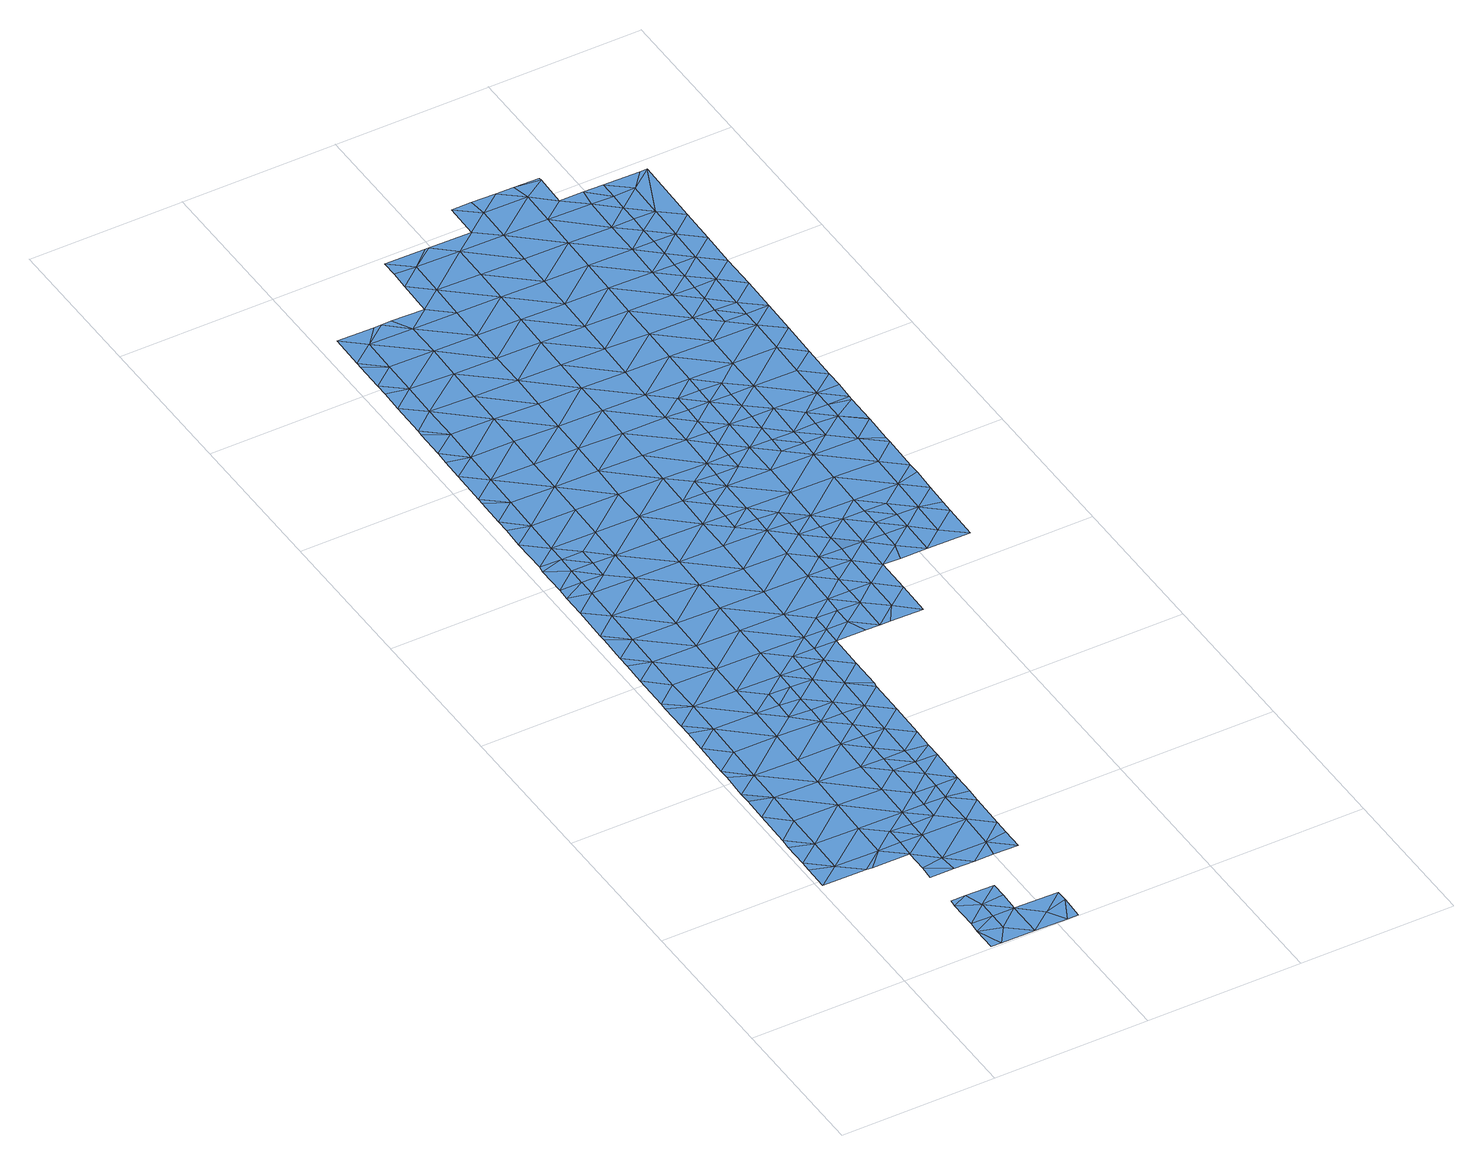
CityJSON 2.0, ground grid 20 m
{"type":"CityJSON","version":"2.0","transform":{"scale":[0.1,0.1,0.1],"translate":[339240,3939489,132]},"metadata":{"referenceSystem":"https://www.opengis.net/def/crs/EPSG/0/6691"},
"CityObjects":{
"waterbody1":{"type":"WaterBody","attributes":{"name":"1","class":"1140","function":"1","WaterBodyRiverFloodingRiskAttribute.description":"1","WaterBodyRiverFloodingRiskAttribute.rankOrg":"2","WaterBodyRiverFloodingRiskAttribute.adminType":"2","WaterBodyRiverFloodingRiskAttribute.scale":"L2"},"geometry":[{"type":"MultiSurface","lod":"1","boundaries":[[[0,1,2]],[[0,3,1]],[[2,4,5]],[[3,6,1]],[[5,4,7]],[[4,2,1]],[[8,7,9]],[[7,4,9]],[[10,11,8]],[[9,10,8]],[[1,12,4]],[[11,10,13]],[[14,15,6]],[[1,6,15]],[[16,9,4]],[[17,13,18]],[[13,10,18]],[[12,16,4]],[[19,17,18]],[[1,15,12]],[[9,16,10]],[[18,20,19]],[[19,20,21]],[[15,14,22]],[[23,18,10]],[[24,25,21]],[[22,26,15]],[[16,23,10]],[[25,24,27]],[[26,28,15]],[[21,20,24]],[[12,15,28]],[[18,29,20]],[[30,31,32]],[[30,27,31]],[[27,24,31]],[[33,29,18]],[[12,34,16]],[[35,36,32]],[[20,29,24]],[[18,23,33]],[[35,32,31]],[[12,28,34]],[[37,34,28]],[[24,38,31]],[[36,39,40]],[[35,39,36]],[[29,38,24]],[[40,39,41]],[[23,16,42]],[[42,16,34]],[[43,44,41]],[[42,45,23]],[[23,46,33]],[[39,43,41]],[[43,47,44]],[[37,48,34]],[[49,50,31]],[[50,39,35]],[[51,29,33]],[[52,53,47]],[[48,54,34]],[[43,52,47]],[[31,38,49]],[[35,31,50]],[[54,55,34]],[[34,55,42]],[[46,23,45]],[[46,51,33]],[[38,29,56]],[[53,57,58]],[[52,57,53]],[[55,59,42]],[[56,60,38]],[[42,59,45]],[[60,61,38]],[[58,62,63]],[[43,39,64]],[[49,38,61]],[[56,29,51]],[[64,39,50]],[[43,65,52]],[[59,66,45]],[[64,65,43]],[[62,58,57]],[[66,67,45]],[[45,67,46]],[[55,68,59]],[[69,56,51]],[[70,71,72]],[[73,57,52]],[[49,74,50]],[[68,55,75]],[[76,77,46]],[[46,77,51]],[[76,46,67]],[[57,78,62]],[[49,61,79]],[[80,59,68]],[[72,81,70]],[[82,79,61]],[[83,52,65]],[[77,84,51]],[[51,85,69]],[[50,86,64]],[[70,87,71]],[[73,78,57]],[[75,88,68]],[[84,85,51]],[[89,87,90]],[[89,71,87]],[[74,86,50]],[[73,52,83]],[[49,79,74]],[[81,91,70]],[[92,65,64]],[[68,93,80]],[[87,94,90]],[[90,94,95]],[[82,96,79]],[[86,92,64]],[[68,88,93]],[[97,95,94]],[[73,98,78]],[[99,87,70]],[[100,98,91]],[[101,102,79]],[[100,78,98]],[[101,79,96]],[[103,97,94]],[[92,104,65]],[[105,97,103]],[[74,79,102]],[[70,91,106]],[[83,104,73]],[[83,65,104]],[[105,107,108]],[[108,107,109]],[[107,105,103]],[[91,98,106]],[[74,110,86]],[[99,70,106]],[[99,111,87]],[[111,103,94]],[[73,112,98]],[[104,112,73]],[[94,87,111]],[[113,92,86]],[[114,109,107]],[[74,102,110]],[[115,109,114]],[[116,110,102]],[[117,115,114]],[[110,113,86]],[[118,107,103]],[[98,119,106]],[[117,120,121]],[[120,117,114]],[[122,119,98]],[[92,123,104]],[[122,98,112]],[[124,114,107]],[[121,125,126]],[[106,127,99]],[[103,111,128]],[[126,125,129]],[[116,130,110]],[[131,112,104]],[[127,111,99]],[[121,120,125]],[[124,120,114]],[[92,113,123]],[[132,113,110]],[[103,128,118]],[[130,132,110]],[[116,133,130]],[[134,129,135]],[[124,107,118]],[[129,125,135]],[[106,119,127]],[[136,134,135]],[[104,123,131]],[[112,137,122]],[[138,125,120]],[[127,139,111]],[[111,140,128]],[[137,119,122]],[[141,136,135]],[[142,112,131]],[[143,136,141]],[[144,113,132]],[[113,145,123]],[[146,120,124]],[[147,135,125]],[[128,148,118]],[[144,145,113]],[[141,149,143]],[[150,131,123]],[[151,144,132]],[[112,142,137]],[[152,127,119]],[[138,120,146]],[[138,147,125]],[[111,139,140]],[[147,141,135]],[[124,118,148]],[[127,152,139]],[[128,140,148]],[[119,137,153]],[[141,154,149]],[[151,155,144]],[[152,119,153]],[[123,145,150]],[[137,142,156]],[[146,124,157]],[[158,138,146]],[[142,131,159]],[[156,160,137]],[[161,153,137]],[[139,162,140]],[[163,141,147]],[[164,165,144]],[[144,165,145]],[[124,148,157]],[[164,144,155]],[[154,141,163]],[[160,161,137]],[[131,150,159]],[[156,142,159]],[[166,147,138]],[[165,167,145]],[[168,150,145]],[[158,146,157]],[[139,152,169]],[[161,170,153]],[[171,154,163]],[[172,152,153]],[[167,168,145]],[[170,172,153]],[[139,169,162]],[[173,163,147]],[[174,156,159]],[[166,138,158]],[[148,140,175]],[[176,150,168]],[[159,150,176]],[[171,163,177]],[[152,178,169]],[[140,162,175]],[[178,152,172]],[[157,148,179]],[[180,177,163]],[[181,182,159]],[[147,166,173]],[[173,180,163]],[[181,159,176]],[[174,159,182]],[[158,157,179]],[[169,183,162]],[[184,178,172]],[[148,175,179]],[[185,166,158]],[[176,168,186]],[[186,168,187]],[[188,185,158]],[[189,176,186]],[[162,190,175]],[[169,178,183]],[[183,190,162]],[[180,191,177]],[[158,179,188]],[[177,191,192]],[[187,193,186]],[[184,194,178]],[[195,189,186]],[[196,180,173]],[[173,166,197]],[[198,199,200]],[[201,202,178]],[[178,202,183]],[[201,178,194]],[[200,192,198]],[[179,175,203]],[[204,188,179]],[[186,193,195]],[[192,191,198]],[[197,196,173]],[[196,191,180]],[[166,185,197]],[[175,190,203]],[[202,205,183]],[[205,206,183]],[[183,206,190]],[[198,207,199]],[[193,208,195]],[[209,185,188]],[[204,179,203]],[[210,198,191]],[[208,193,211]],[[204,209,188]],[[196,212,191]],[[213,214,190]],[[190,214,203]],[[190,206,213]],[[215,195,208]],[[185,216,197]],[[211,217,208]],[[207,198,218]],[[219,215,208]],[[214,220,203]],[[221,196,197]],[[222,204,203]],[[210,191,212]],[[217,219,208]],[[216,185,209]],[[218,198,210]],[[219,223,215]],[[224,209,204]],[[225,220,214]],[[196,226,212]],[[197,216,221]],[[221,226,196]],[[227,228,229]],[[222,203,220]],[[230,210,212]],[[228,231,232]],[[209,233,216]],[[218,210,234]],[[228,227,231]],[[225,235,220]],[[224,204,222]],[[224,233,209]],[[231,236,232]],[[237,221,216]],[[238,236,239]],[[238,232,236]],[[212,226,230]],[[230,240,210]],[[227,241,231]],[[242,222,220]],[[241,243,231]],[[244,239,245]],[[234,210,240]],[[221,246,226]],[[243,247,231]],[[231,247,236]],[[239,236,245]],[[235,244,245]],[[220,235,242]],[[237,246,221]],[[216,233,237]],[[226,248,230]],[[235,245,242]],[[249,234,240]],[[247,250,236]],[[224,222,251]],[[252,234,249]],[[246,248,226]],[[251,222,242]],[[248,240,230]],[[224,253,233]],[[254,252,249]],[[245,236,250]],[[253,224,251]],[[233,255,237]],[[248,256,240]],[[257,254,249]],[[240,258,249]],[[247,259,250]],[[260,261,245]],[[260,245,250]],[[256,258,240]],[[255,233,253]],[[237,262,246]],[[242,245,261]],[[242,263,251]],[[258,257,249]],[[259,264,250]],[[251,265,253]],[[246,266,248]],[[237,255,262]],[[262,266,246]],[[267,268,250]],[[250,268,260]],[[267,250,264]],[[269,270,253]],[[253,270,255]],[[263,242,261]],[[251,263,265]],[[269,253,265]],[[271,256,248]],[[268,272,260]],[[273,257,258]],[[260,272,261]],[[274,275,255]],[[255,275,262]],[[255,270,274]],[[271,248,266]],[[276,265,263]],[[258,256,277]],[[272,278,261]],[[258,279,273]],[[261,278,263]],[[280,281,262]],[[262,281,266]],[[280,262,275]],[[258,277,279]],[[263,282,276]],[[277,256,283]],[[278,282,263]],[[256,271,283]],[[284,271,266]],[[273,279,285]],[[286,284,266]],[[266,281,286]],[[277,283,287]],[[288,289,271]],[[288,271,284]],[[283,271,289]],[[290,287,283]],[[289,290,283]],[[287,290,291]]]}]},
"waterbody2":{"type":"WaterBody","attributes":{"name":"1","class":"1140","function":"1","WaterBodyRiverFloodingRiskAttribute.description":"1","WaterBodyRiverFloodingRiskAttribute.rankOrg":"1","WaterBodyRiverFloodingRiskAttribute.adminType":"2","WaterBodyRiverFloodingRiskAttribute.scale":"L2"},"geometry":[{"type":"MultiSurface","lod":"1","boundaries":[[[292,293,294]],[[292,295,293]],[[296,293,295]],[[297,293,296]],[[293,297,298]],[[293,298,299]],[[300,297,296]],[[299,294,293]]]}]},
"waterbody3":{"type":"WaterBody","attributes":{"name":"1","class":"1140","function":"1","WaterBodyRiverFloodingRiskAttribute.description":"1","WaterBodyRiverFloodingRiskAttribute.rankOrg":"2","WaterBodyRiverFloodingRiskAttribute.adminType":"2","WaterBodyRiverFloodingRiskAttribute.scale":"L2"},"geometry":[{"type":"MultiSurface","lod":"1","boundaries":[[[301,302,303]],[[304,302,301]],[[299,302,304]],[[302,299,298]],[[305,306,307]],[[308,306,305]],[[306,308,309]],[[309,308,294]],[[308,310,294]],[[304,309,294]],[[305,310,308]],[[304,301,309]],[[304,294,299]]]}]},
"waterbody4":{"type":"WaterBody","attributes":{"name":"1","class":"1140","function":"1","WaterBodyRiverFloodingRiskAttribute.description":"1","WaterBodyRiverFloodingRiskAttribute.rankOrg":"1","WaterBodyRiverFloodingRiskAttribute.adminType":"2","WaterBodyRiverFloodingRiskAttribute.scale":"L2"},"geometry":[{"type":"MultiSurface","lod":"1","boundaries":[[[311,312,313]],[[54,75,55]],[[313,314,315]],[[313,315,316]],[[316,315,317]],[[316,317,318]],[[317,319,318]],[[320,321,322]],[[321,320,323]],[[314,313,312]],[[324,316,48]],[[324,48,37]],[[26,22,324]],[[324,22,320]],[[320,316,324]],[[54,48,318]],[[75,54,318]],[[318,88,75]],[[37,28,324]],[[324,28,26]],[[321,323,325]],[[323,320,22]],[[320,322,313]],[[322,311,313]],[[320,313,316]],[[48,316,318]],[[319,88,318]]]}]},
"waterbody5":{"type":"WaterBody","attributes":{"name":"1","class":"1140","function":"1","WaterBodyRiverFloodingRiskAttribute.description":"1","WaterBodyRiverFloodingRiskAttribute.rankOrg":"1","WaterBodyRiverFloodingRiskAttribute.adminType":"2","WaterBodyRiverFloodingRiskAttribute.scale":"L2"},"geometry":[{"type":"MultiSurface","lod":"1","boundaries":[[[62,78,326]],[[78,100,326]],[[326,100,81]],[[81,327,326]],[[91,81,100]],[[81,72,327]],[[62,326,63]],[[327,63,326]]]}]},
"waterbody6":{"type":"WaterBody","attributes":{"name":"1","class":"1140","function":"1","WaterBodyRiverFloodingRiskAttribute.description":"1","WaterBodyRiverFloodingRiskAttribute.rankOrg":"1","WaterBodyRiverFloodingRiskAttribute.adminType":"2","WaterBodyRiverFloodingRiskAttribute.scale":"L2"},"geometry":[{"type":"MultiSurface","lod":"1","boundaries":[[[328,329,330]],[[330,329,331]],[[330,331,77]],[[76,330,77]],[[332,96,85]],[[84,77,331]],[[84,331,85]],[[116,102,333]],[[59,80,66]],[[66,80,334]],[[80,335,334]],[[66,334,67]],[[330,67,334]],[[76,67,330]],[[69,85,336]],[[336,56,69]],[[60,56,336]],[[333,102,101]],[[331,337,332]],[[337,338,332]],[[338,339,332]],[[332,333,96]],[[332,339,333]],[[333,339,133]],[[335,80,93]],[[334,335,328]],[[334,328,330]],[[331,329,337]],[[331,332,85]],[[85,96,336]],[[82,60,336]],[[61,60,82]],[[96,82,336]],[[101,96,333]],[[333,133,116]]]}]},
"waterbody7":{"type":"WaterBody","attributes":{"name":"1","class":"1140","function":"1","WaterBodyRiverFloodingRiskAttribute.description":"1","WaterBodyRiverFloodingRiskAttribute.rankOrg":"1","WaterBodyRiverFloodingRiskAttribute.adminType":"2","WaterBodyRiverFloodingRiskAttribute.scale":"L2"},"geometry":[{"type":"MultiSurface","lod":"1","boundaries":[[[229,228,340]],[[232,238,341]],[[213,206,342]],[[206,341,342]],[[341,239,342]],[[213,342,214]],[[225,214,342]],[[225,342,235]],[[244,235,342]],[[342,239,244]],[[238,239,341]],[[201,340,202]],[[205,341,206]],[[194,184,343]],[[259,247,344]],[[243,344,247]],[[345,241,346]],[[347,345,346]],[[348,347,346]],[[349,344,350]],[[345,347,351]],[[219,352,223]],[[219,217,352]],[[195,215,353]],[[189,195,354]],[[354,176,189]],[[181,176,354]],[[187,168,355]],[[187,355,193]],[[211,193,356]],[[193,357,356]],[[354,358,182]],[[359,217,356]],[[215,223,353]],[[348,360,347]],[[353,354,195]],[[348,346,358]],[[182,181,354]],[[361,358,343]],[[174,361,156]],[[155,151,362]],[[151,130,362]],[[130,133,362]],[[363,364,365]],[[364,363,366]],[[366,363,155]],[[155,363,367]],[[368,367,363]],[[164,155,367]],[[366,362,369]],[[363,365,368]],[[167,165,355]],[[367,355,165]],[[355,367,357]],[[368,357,367]],[[370,371,359]],[[372,371,370]],[[371,372,352]],[[352,372,373]],[[174,182,361]],[[182,358,361]],[[354,348,358]],[[353,348,354]],[[353,360,348]],[[223,360,353]],[[352,360,223]],[[360,352,374]],[[375,360,374]],[[376,360,375]],[[360,376,347]],[[347,376,351]],[[345,377,350]],[[345,351,377]],[[344,345,350]],[[345,344,241]],[[243,241,344]],[[378,264,259]],[[378,344,349]],[[378,259,344]],[[170,161,343]],[[361,343,161]],[[361,161,160]],[[160,156,361]],[[343,172,170]],[[184,172,343]],[[205,202,341]],[[340,341,202]],[[340,232,341]],[[228,232,340]],[[356,217,211]],[[227,229,346]],[[346,229,379]],[[229,340,379]],[[379,340,194]],[[201,194,340]],[[379,194,343]],[[358,379,343]],[[369,362,133]],[[366,155,362]],[[151,132,130]],[[358,346,379]],[[346,241,227]],[[352,373,374]],[[217,371,352]],[[371,217,359]],[[380,359,356]],[[380,356,357]],[[355,357,193]],[[164,367,165]],[[168,167,355]]]}]},
"waterbody8":{"type":"WaterBody","attributes":{"name":"1","class":"1140","function":"1","WaterBodyRiverFloodingRiskAttribute.description":"1","WaterBodyRiverFloodingRiskAttribute.rankOrg":"1","WaterBodyRiverFloodingRiskAttribute.adminType":"2","WaterBodyRiverFloodingRiskAttribute.scale":"L2"},"geometry":[{"type":"MultiSurface","lod":"1","boundaries":[[[290,289,381]],[[288,284,382]],[[382,284,383]],[[382,383,384]],[[384,383,385]],[[291,290,381]],[[383,386,385]],[[281,386,383]],[[286,281,383]],[[280,275,386]],[[386,275,387]],[[387,388,386]],[[389,388,387]],[[390,291,381]],[[381,391,390]],[[269,392,270]],[[289,288,382]],[[382,384,391]],[[383,284,286]],[[280,386,281]],[[274,387,275]],[[387,392,389]],[[386,388,385]],[[270,392,387]],[[274,270,387]],[[265,276,269]],[[269,276,392]],[[389,392,282]],[[276,282,392]],[[381,382,391]],[[382,381,289]]]}]}
},
"vertices":[
[6,222,7],[34,212,7],[6,236,7],[5,190,7],[35,258,7],[6,268,7],[62,189,7],[7,282,7],[7,328,8],[35,305,7],[36,351,8],[8,360,8],[91,257,7],[8,375,7],[69,188,7],[90,211,7],[92,304,7],[9,408,8],[37,397,7],[9,421,8],[38,443,8],[10,467,8],[118,188,7],[93,350,8],[39,490,8],[11,498,8],[119,211,7],[11,513,8],[119,234,7],[94,442,8],[11,549,7],[40,536,8],[12,559,7],[94,396,7],[148,256,7],[40,582,7],[12,606,7],[147,233,7],[95,489,8],[41,628,7],[13,636,7],[13,652,7],[149,303,7],[42,674,7],[14,689,7],[149,349,7],[150,395,7],[14,698,7],[176,233,7],[96,535,8],[97,581,7],[151,441,7],[43,721,7],[15,744,7],[176,256,7],[177,279,7],[123,465,8],[44,767,7],[15,774,7],[177,325,7],[124,488,8],[124,511,8],[44,790,7],[16,790,7],[98,627,7],[99,673,7],[178,348,7],[178,371,7],[205,302,7],[152,464,7],[45,859,7],[17,883,7],[17,837,7],[100,766,7],[154,580,7],[205,278,7],[179,395,7],[179,418,7],[72,789,7],[153,534,7],[206,325,7],[45,836,7],[152,511,7],[99,720,7],[179,441,7],[180,464,7],[154,626,7],[46,905,7],[233,278,7],[18,912,7],[18,929,7],[73,836,7],[155,672,7],[234,324,7],[47,952,7],[19,967,7],[181,510,7],[19,975,7],[101,812,7],[103,904,7],[73,813,7],[181,533,7],[182,556,7],[48,998,7],[156,719,7],[20,1022,7],[102,858,7],[49,1044,7],[20,1050,7],[21,1068,7],[210,579,7],[104,951,7],[157,765,7],[211,625,7],[50,1090,7],[21,1106,7],[210,556,7],[22,1114,7],[105,1043,7],[159,857,7],[50,1137,7],[22,1160,7],[158,811,7],[212,671,7],[106,1089,7],[51,1183,7],[23,1189,7],[159,903,7],[104,997,7],[23,1206,7],[239,578,7],[213,718,7],[239,602,7],[238,555,7],[24,1245,6],[52,1229,6],[24,1253,6],[214,810,7],[108,1182,6],[160,950,7],[161,996,7],[53,1275,6],[214,764,7],[25,1299,6],[268,624,7],[269,670,7],[107,1136,6],[109,1228,6],[162,1042,6],[72,1298,6],[269,717,7],[267,601,7],[216,902,7],[215,856,7],[82,1298,6],[296,600,7],[242,786,7],[163,1088,6],[164,1135,6],[270,763,7],[243,809,7],[243,833,7],[218,995,6],[109,1274,6],[296,624,7],[296,647,7],[164,1181,6],[297,670,7],[297,693,7],[217,949,7],[244,856,7],[95,1298,6],[244,879,7],[165,1227,6],[271,786,7],[219,1041,6],[298,739,7],[138,1297,6],[273,901,6],[219,1087,6],[166,1273,6],[299,762,7],[299,785,6],[274,948,6],[272,878,6],[221,1180,6],[326,716,6],[326,692,7],[220,1134,6],[326,739,6],[274,994,6],[167,1319,6],[139,1343,6],[354,692,6],[301,878,6],[355,738,6],[223,1272,6],[222,1226,6],[168,1366,6],[140,1389,6],[140,1368,6],[301,901,6],[301,924,6],[275,1040,6],[276,1086,6],[302,947,6],[302,970,6],[192,1388,6],[383,714,6],[277,1133,6],[224,1365,6],[382,691,6],[224,1318,6],[303,993,6],[303,1016,6],[383,738,6],[278,1179,6],[411,691,6],[197,1388,6],[411,714,6],[332,1039,6],[279,1225,6],[333,1085,6],[411,737,6],[334,1131,6],[331,1016,6],[279,1271,6],[386,876,6],[358,900,6],[357,877,6],[280,1317,6],[386,899,6],[358,923,6],[334,1178,6],[253,1387,6],[360,1015,6],[387,946,6],[335,1224,6],[359,946,6],[359,969,6],[281,1364,6],[414,876,6],[388,1038,6],[414,899,6],[359,992,6],[388,992,6],[336,1270,6],[415,922,6],[337,1316,6],[282,1410,6],[443,945,6],[389,1084,6],[254,1433,6],[390,1130,6],[279,1433,6],[391,1177,6],[338,1363,6],[311,1432,6],[339,1409,6],[443,921,6],[444,991,6],[445,1037,6],[392,1223,6],[446,1083,6],[471,921,6],[418,1107,6],[393,1269,6],[472,945,6],[472,967,6],[418,1130,6],[419,1153,6],[393,1315,6],[473,1013,6],[334,1432,6],[419,1176,6],[420,1199,6],[446,1106,6],[366,1385,6],[474,1060,6],[367,1427,6],[420,1222,6],[421,1245,6],[475,1106,6],[394,1362,6],[421,1292,6],[367,1431,6],[421,1269,6],[397,1385,6],[422,1315,6],[422,1338,6],[423,1361,6],[423,1384,6],
[173,74,5],[144,72,5],[172,48,5],[173,94,5],[136,95,5],[116,85,5],[116,49,5],[144,48,5],[117,95,5],
[128,2,5],[115,34,5],[115,3,5],[144,25,5],[229,32,5],[214,1,5],[228,1,5],[200,24,5],[172,2,5],[229,47,5],
[199,140,7],[231,139,7],[203,163,7],[231,167,7],[231,186,7],[204,209,7],[232,232,7],[204,255,7],[233,250,7],[146,164,7],[148,141,7],[174,140,7],[118,160,7],[147,210,7],[117,141,7],
[45,813,7],[16,828,7],
[235,370,7],[236,417,7],[207,394,7],[208,440,7],[209,486,7],[209,533,7],[206,348,7],[234,344,7],[152,487,7],[236,463,7],[237,469,7],[237,509,7],
[329,900,6],[330,947,6],[331,993,6],[272,855,6],[443,898,6],[442,852,6],[385,853,6],[441,806,6],[384,807,6],[471,876,6],[471,875,6],[470,829,6],[439,713,6],[383,761,6],[327,762,6],[325,669,7],[382,668,6],[353,646,6],[328,808,6],[410,645,6],[440,760,6],[271,809,7],[267,578,7],[324,577,7],[309,554,7],[351,553,7],[295,554,7],[324,623,7],[352,599,7],[277,555,7],[466,644,6],[438,667,6],[467,690,6],[467,707,6],[468,736,6],[469,767,6],[469,782,6],[470,838,6],[471,915,6],[329,854,6],[376,645,6],
[451,1361,6],[450,1314,6],[449,1268,6],[478,1291,6],[477,1244,6],[448,1222,6],[448,1176,6],[476,1198,6],[476,1152,6],[470,1383,6],[480,1383,6],[447,1129,6]
]}
